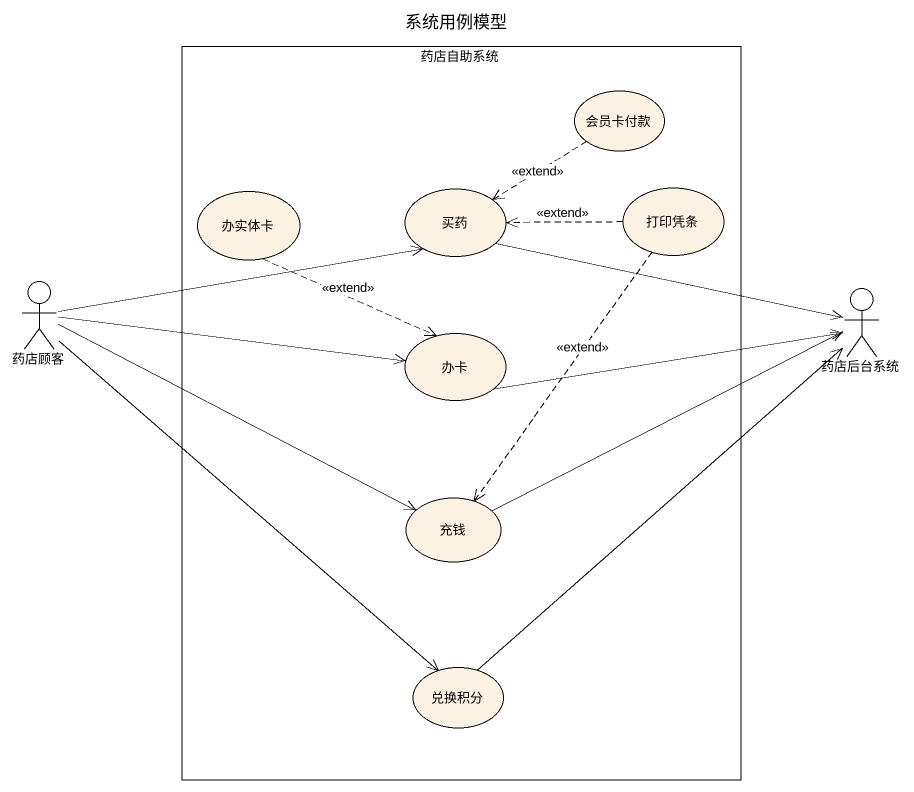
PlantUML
@startuml
title 系统用例模型
rectangle 药店自助系统 {
  usecase 会员卡付款
  usecase 办实体卡
  usecase 买药
  usecase 打印凭条
  usecase 办卡
  usecase 充钱
  usecase 兑换积分
}
actor 药店顾客
actor 药店后台系统
会员卡付款 ..> 买药 : <<extend>>
办实体卡 ..> 办卡 : <<extend>>
买药 -right-> 药店后台系统
打印凭条 .left.> 买药 : <<extend>>
打印凭条 ..> 充钱 : <<extend>>
药店顾客 -right-> 买药
药店顾客 -right-> 办卡
药店顾客 -right-> 充钱
药店顾客 --> 兑换积分
办卡 -right-> 药店后台系统
充钱 -right-> 药店后台系统
兑换积分 -up-> 药店后台系统
@enduml
